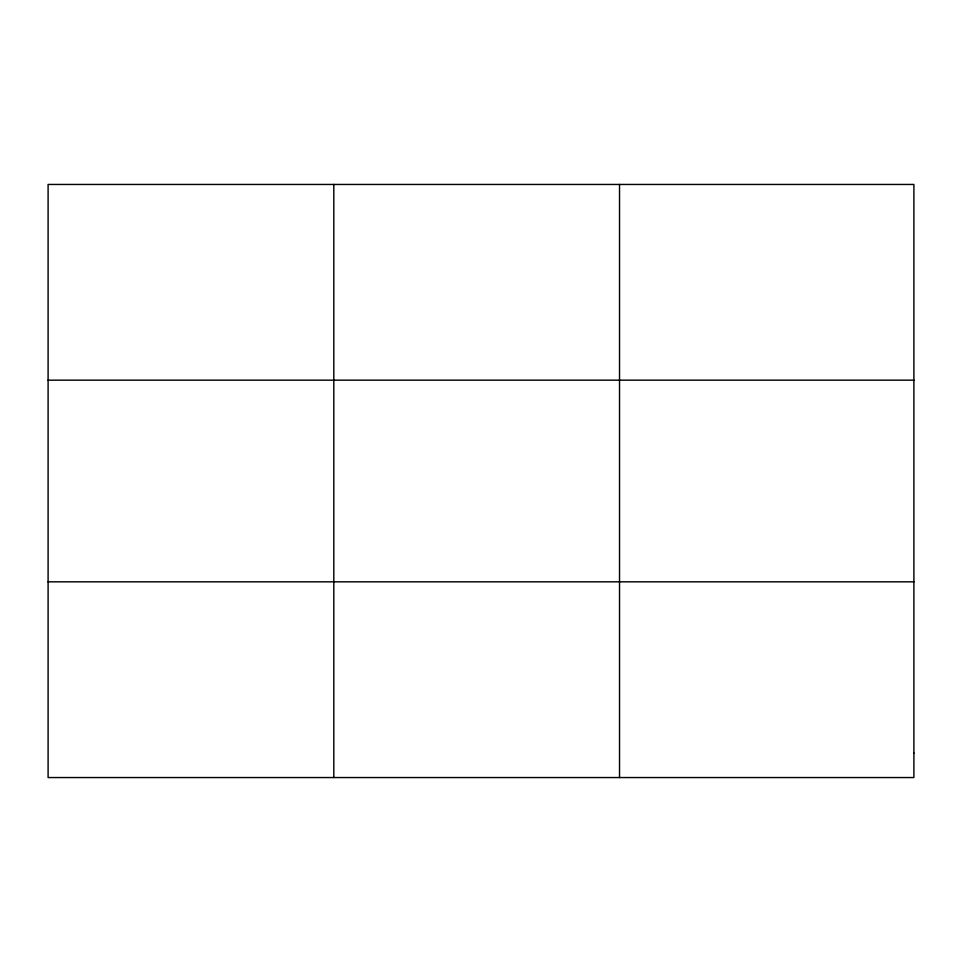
<?xml version="1.0" encoding="UTF-8"?>
<svg xmlns="http://www.w3.org/2000/svg" width="962" height="962" viewBox="0 0 962 962"><rect width="100%" height="100%" fill="white"/><g stroke="black" fill="none" stroke-linecap="round" stroke-linejoin="round"><path stroke-width="1.44" d="M333.814 777.549L333.814 184.451M619.528 777.549L619.528 184.451M48.1 380.17L913.9 380.17M48.1 581.83L913.9 581.83M913.9 753.09L913.9 777.549L48.1 777.549L48.1 184.451L913.9 184.451L913.9 753.09"/></g></svg>
